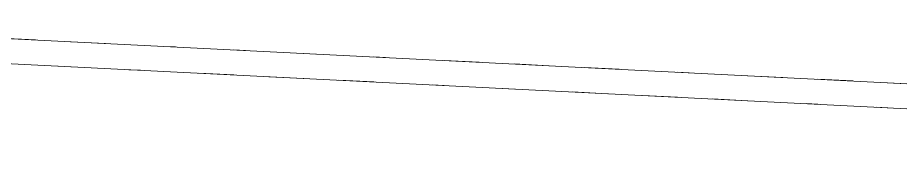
# Model space of a CAD drawing. Header units: metres. Extents: x 10 to 831, y 10 to 584.
# Drawn here: x 315.05 to 330.2, y 252 to 254.54 of the extents above; entities that cross this region are included whole.
import ezdxf

# ---------------------------------------------------------------- set-up
doc = ezdxf.new("R2010")
doc.units = ezdxf.units.M
doc.layers.add('VIS', color=8, linetype='Continuous', lineweight=13)

msp = doc.modelspace()

# ---------------------------------------------------------------- linework, layer by layer
at = {"layer": 'VIS'}
for p, q in [((307.7432, 254.5408), (350, 252.428)), ((350, 252), (307.5428, 254.1228)), ((315.356, 254.16), (314.7552, 254.1904)), ((316.558, 254.1), (315.9572, 254.13)), ((317.76, 254.04), (317.5596, 254.05)), ((318.962, 253.98), (318.7616, 253.99)), ((320.164, 253.9196), (319.9636, 253.93)), ((321.366, 253.8596), (321.166, 253.8696)), ((315.7568, 253.712), (315.9572, 253.702)), ((322.9688, 253.7796), (322.368, 253.8096)), ((324.1708, 253.7196), (323.57, 253.7496)), ((325.3728, 253.6592), (324.772, 253.6896)), ((316.9588, 253.652), (317.1592, 253.642)), ((318.1608, 253.592), (318.7616, 253.562)), ((319.3628, 253.532), (319.9636, 253.502)), ((326.5748, 253.5992), (326.3744, 253.6092)), ((328.1776, 253.5192), (327.5764, 253.5492)), ((320.5648, 253.4716), (321.166, 253.4416)), ((322.1676, 253.3916), (322.368, 253.3816)), ((329.3796, 253.4592), (328.7788, 253.4892)), ((330.5816, 253.3988), (329.9808, 253.4288)), ((323.3696, 253.3316), (323.57, 253.3216)), ((324.5716, 253.2716), (325.1724, 253.2412)), ((325.7736, 253.2112), (326.3744, 253.1812)), ((326.9756, 253.1512), (327.5764, 253.1212)), ((328.5784, 253.0712), (328.7788, 253.0612)), ((329.7804, 253.0108), (329.9808, 253.0008))]:
    msp.add_line(p, q, dxfattribs=at)

doc.saveas('drawing.dxf')
